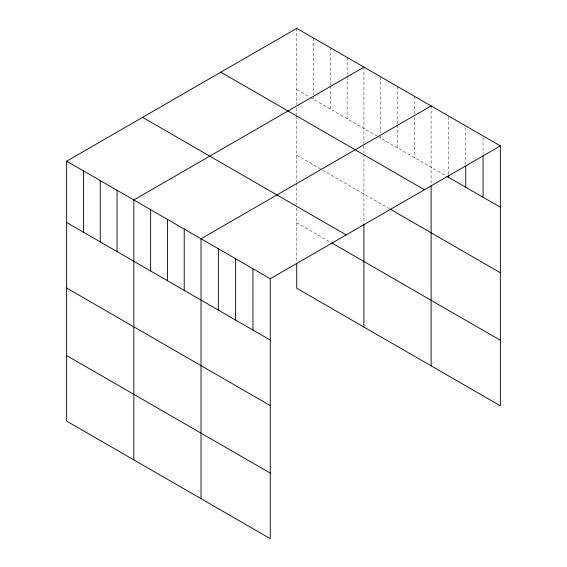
<?xml version="1.0" encoding="UTF-8"?>
<svg xmlns="http://www.w3.org/2000/svg" width="567" height="567" viewBox="0 0 567 567"><rect width="100%" height="100%" fill="white"/><g stroke="black" fill="none" stroke-linecap="round" stroke-linejoin="round"><path stroke-width="0.43" stroke-dasharray="2.83 2.13" d="M296.739 89.664L309.724 97.155M310.482 97.602L376.913 135.952M377.672 136.392L446.172 175.933M296.739 155.202L321.936 169.746M322.701 170.185L389.125 208.536M296.739 222.725L330.334 242.116M483.041 137.661L483.041 154.302M465.734 127.667L465.734 164.458M448.426 116.802L448.426 174.615M431.118 105.937L431.118 183.85M414.321 96.234L414.321 113.754M414.321 117.256L414.321 157.548M397.524 86.538L397.524 124.201M397.524 125.08L397.524 147.852M380.726 76.843L380.726 132.898M380.726 136.399L380.726 138.157M363.929 67.14L363.929 145.06M363.929 145.932L363.929 152.92M363.929 153.799L363.929 223.426M347.132 57.444L347.132 75.836M347.132 76.715L347.132 118.758M330.334 47.748L330.334 85.411M330.334 86.283L330.334 109.062M313.537 38.046L313.537 94.98M313.537 95.858L313.537 99.36M296.739 28.35L296.739 104.519M296.739 108.014L296.739 115.002M296.739 115.881L296.739 182.035M296.739 182.9L296.739 204.545M296.739 208.004L296.739 262.046"/><path stroke-width="0.85" d="M500.349 145.903L270.261 278.744L270.261 538.65L66.651 421.097L66.651 161.191L296.739 28.35L500.349 145.903L500.349 405.809L296.739 288.256L296.739 263.79M363.929 67.14L133.84 199.981L133.84 459.894M431.118 105.937L201.03 238.771L201.03 498.684M446.924 176.372L500.349 207.217M220.811 72.186L424.421 189.739M389.89 208.982L500.349 272.748M142.579 117.355L346.189 234.901M331.865 243.002L500.349 340.271M66.651 161.191L270.261 278.744M66.651 222.505L270.261 340.058M66.651 288.043L270.261 405.589M66.651 355.566L270.261 473.112M483.041 156.053L483.041 197.224M465.734 166.209L465.734 187.23M448.426 175.487L448.426 177.237M431.118 185.6L431.118 365.843M363.929 224.291L363.929 327.053M252.953 268.751L252.953 330.065M235.645 258.758L235.645 320.072M218.338 248.764L218.338 310.078M184.232 229.075L184.232 290.389M167.435 219.379L167.435 280.693M150.638 209.677L150.638 270.991M117.043 190.285L117.043 251.599M100.246 180.59L100.246 241.896M83.448 170.887L83.448 232.201"/></g></svg>
